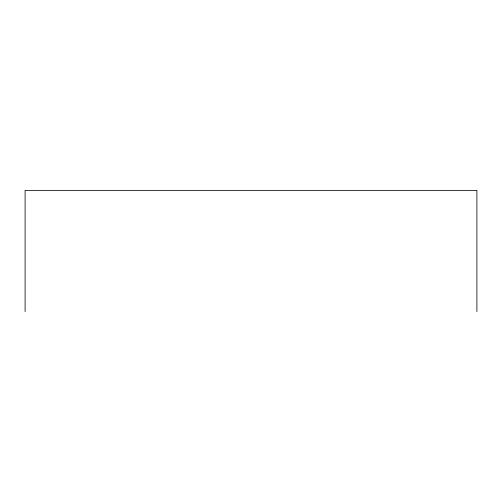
<?xml version="1.0" encoding="UTF-8"?>
<svg xmlns="http://www.w3.org/2000/svg" width="502" height="502" viewBox="0 0 502 502"><rect width="100%" height="100%" fill="white"/><g stroke="black" fill="none" stroke-linecap="round" stroke-linejoin="round"><path stroke-width="0.75" d="M476.9 311.598L476.9 190.402L25.1 190.402L25.1 311.598"/></g></svg>
